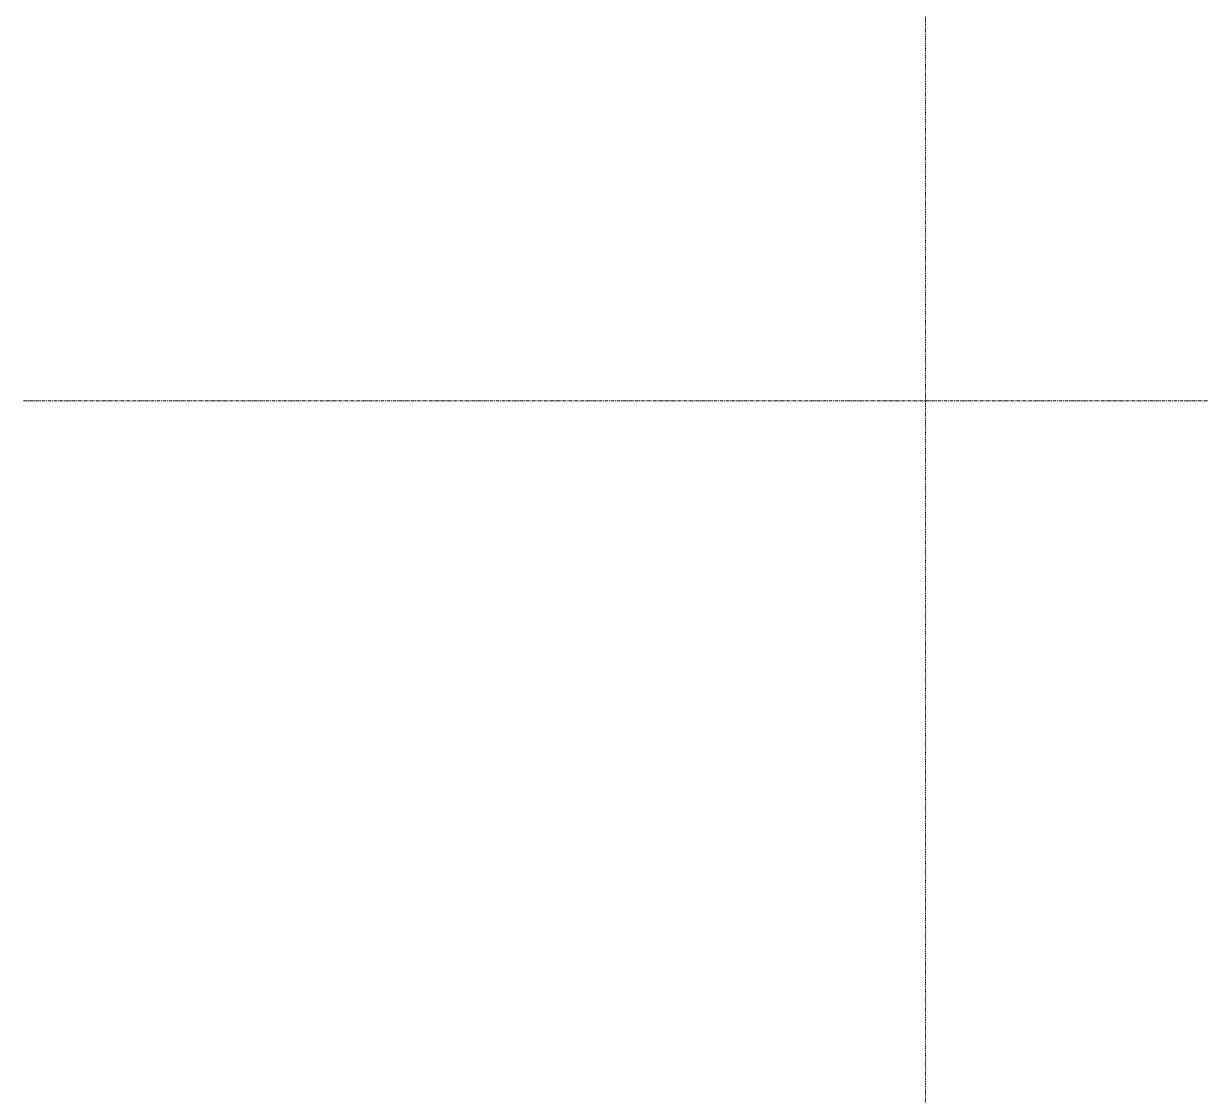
# Model space of a CAD drawing. Header units: inches. Extents: x -4169 to 1833, y -300 to 585.
# Drawn here: x -1275.7 to -1105.6, y 35.6 to 190.5 of the extents above; entities that cross this region are included whole.
import ezdxf

# ---------------------------------------------------------------- set-up
doc = ezdxf.new("R2010")
doc.units = ezdxf.units.IN
doc.header["$MEASUREMENT"] = 0
doc.linetypes.add('Aligning Line 1_8_', pattern=[0.25, 0.125, -0.125])
doc.linetypes.add('Grid Line 1_2_', pattern=[0.875, 0.5, -0.125, 0.125, -0.125])
for name, color, linetype, lineweight in [('0-7', 130, 'Continuous', 5), ('A-FLOR-LEVL-1', 51, 'Grid Line 1_2_', 9), ('G-ANNO-SYMB-2', 147, 'Aligning Line 1_8_', 9)]:
    doc.layers.add(name, color=color, linetype=linetype, lineweight=lineweight)

# ---------------------------------------------------------------- blocks, each defined once
blk = doc.blocks.new('CTR - 2nd Phase_rvt-2-BUILDING SECTION - EAST_WEST - LOOKING SOUTH')
at = {"layer": 'A-FLOR-LEVL-1'}
blk.add_line((-12558.48, 136), (-9609.49, 136), dxfattribs=at)
blk = doc.blocks.new('CTR - 1st Phase - Common Walls_rvt-2-BUILDING SECTION - EAST_WEST - LOOKING SOUTH')
at = {"layer": 'A-FLOR-LEVL-1'}
blk.add_line((-12558.48, 136), (-9609.49, 136), dxfattribs=at)
at = {"layer": 'G-ANNO-SYMB-2'}
blk.add_line((-12428.12, 526.95), (-12428.12, -145.9), dxfattribs=at)

msp = doc.modelspace()

# ---------------------------------------------------------------- block references
at = {"layer": '0-7'}
for name in ['CTR - 2nd Phase_rvt-2-BUILDING SECTION - EAST_WEST - LOOKING SOUTH', 'CTR - 1st Phase - Common Walls_rvt-2-BUILDING SECTION - EAST_WEST - LOOKING SOUTH']:
    msp.add_blockref(name, (11282.793, 0), dxfattribs=at)

doc.saveas('drawing.dxf')
